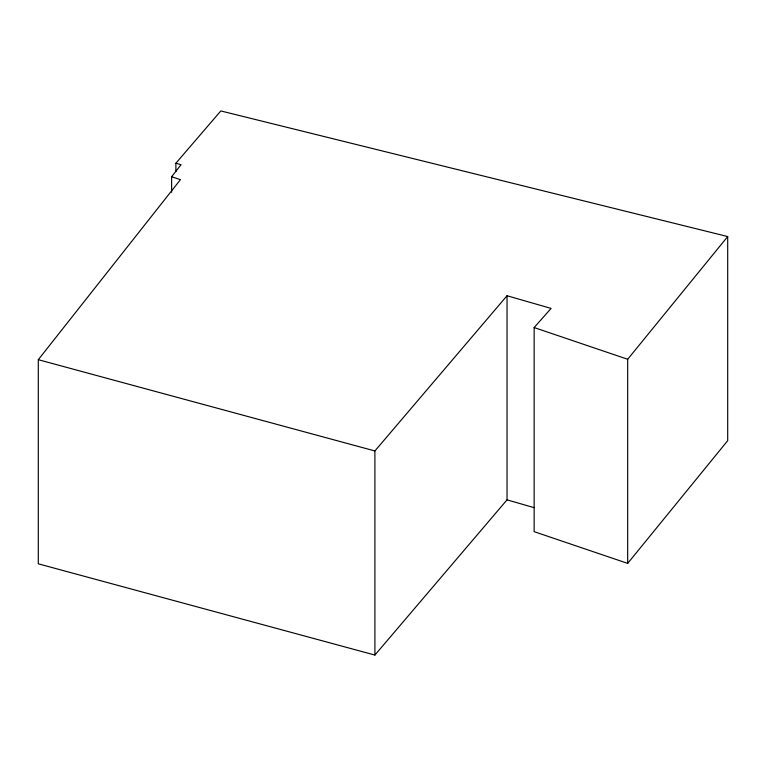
<?xml version="1.0" encoding="UTF-8"?>
<svg xmlns="http://www.w3.org/2000/svg" width="766" height="766" viewBox="0 0 766 766"><rect width="100%" height="100%" fill="white"/><g stroke="black" fill="none" stroke-linecap="round" stroke-linejoin="round"><path stroke-width="1.15" d="M171.613 192.276L171.613 176.755L181.044 164.68L175.883 163.235L175.883 171.594M175.883 163.235L220.819 110.936L727.7 236.55L727.7 440.661L627.68 563.383L534.141 531.661L534.141 327.551L551.08 308.411L507.035 295.743L507.035 499.853L374.9 655.064L38.3 563.814L38.3 359.694L180.45 179.646L171.613 176.755M627.68 563.383L627.68 359.273L727.7 236.55M374.9 655.064L374.9 450.954L507.035 295.743M38.3 359.694L374.9 450.954M507.035 499.853L534.141 507.657M534.141 327.551L627.68 359.273"/></g></svg>
